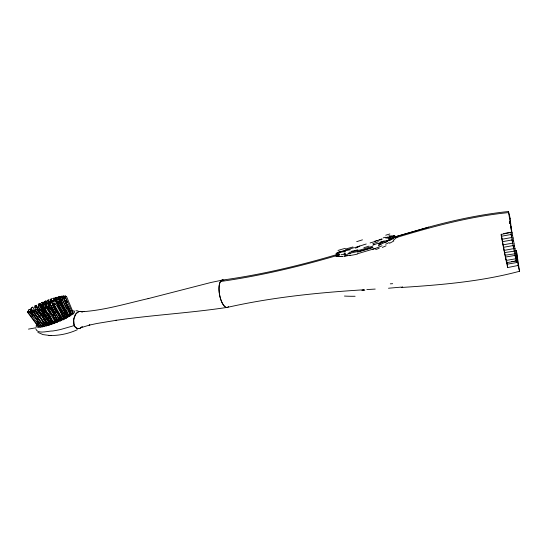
<?xml version="1.0" encoding="UTF-8"?>
<svg xmlns="http://www.w3.org/2000/svg" width="547" height="547" viewBox="0 0 547 547"><rect width="100%" height="100%" fill="white"/><g stroke="black" fill="none" stroke-linecap="round" stroke-linejoin="round"><path stroke-width="0.82" d="M65.982 317.445L57.353 302.149L57.941 301.534L58.768 301.404L67.377 316.692M506.119 259.675L505.585 257.049A19.589 0.834 79.8 0 1 505.182 255.217L504.635 252.591A19.589 0.834 79.8 0 1 504.184 250.328L503.596 247.292A19.589 0.834 79.8 0 1 503.144 244.844L512.703 243.128A19.665 0.615 79.8 0 0 513.148 245.562L513.38 247.08M503.124 244.824L502.563 241.678A19.589 0.834 79.8 0 1 502.153 239.244L501.606 236.222L511.185 234.465A19.665 0.615 79.8 0 1 510.823 232.256L503.684 233.576M30.338 310.949L31.617 310.04L30.352 310.956L33.326 315.038M69.284 316.638L61.182 301.021L62.625 300.33L70.7 315.934M506.857 262.628L516.279 261.008M61.202 301.055L62.625 300.351M516.73 262.539L507.356 264.16M504.184 250.369L513.729 248.632A19.665 0.615 79.8 0 0 514.166 250.868L514.72 253.829L505.975 255.08M35.186 310.423L36.526 309.568L35.193 310.443L45.367 324.973M67.746 317.595L59.083 302.286L57.654 303.011L66.351 318.354M57.654 302.99L59.083 302.286M46.187 307.852L44.806 308.665L46.174 307.831L55.828 322.668M514.043 243.545L514.043 243.572A19.665 0.615 79.8 0 1 514.44 245.911L514.973 248.899L514.925 248.482M67.39 316.467L59.835 299.476L61.305 298.86L61.982 300.392M59.862 299.503L61.305 298.901M48.28 324.296L38.283 309.691L38.81 309.055L39.616 308.823L49.599 323.434M512.368 241.583L512.122 239.935A19.665 0.615 79.8 0 1 511.705 237.507L502.153 239.244M43.281 308.864L41.914 309.698L43.275 308.85L53.073 323.605M63.753 317.137L56.177 300.166L57.469 299.489M56.163 301.459L54.686 302.06L56.156 301.445L63.397 317.636M52.334 300.522L52.717 300.542L52.109 300.563M52.676 301.677L54.146 301.076L52.676 301.691L53.722 304.016M49.551 305.151L48.163 302.047L50.878 300.754L54.912 309.629M49.346 303.017L50.796 302.375L49.333 303.004L50.372 305.308M49.688 304.077C53.025 302.587 48.143 304.378 50.386 305.65M50.112 302.922L49.428 301.288L50.885 300.768M73.209 312.556L66.495 296.406L65.045 297.028L65.674 298.546M511.636 232.236L510.173 218.321L508.457 211.477L511.636 232.236L501.052 234.499L502.365 241.665M50.338 313.287L46.167 304.091L47.637 303.482L50.399 309.595M65.031 296.994L66.495 296.406M70.043 314.005L69.749 314.443M45.736 307.277L45.032 305.725L46.509 305.13L49.285 311.257M43.486 325.978L33.176 311.496L31.89 312.412L42.174 326.86M46.187 304.118L47.637 303.517M45.045 305.759L46.509 305.144M45.716 306.641L44.676 304.351L43.22 304.973L48.779 317.205M63.302 319.872L54.256 304.734L54.823 304.105L55.657 303.941L64.683 319.086M43.227 304.994L44.683 304.385M44.833 311.305L41.716 304.447L42.851 303.783M42.974 310.963L40.533 305.609L42.003 305.014L45.121 311.858M52.799 322.532L42.994 307.831L41.647 308.686L50.057 321.274M49.107 325.267L39.152 310.587C41.175 309.438 36.376 306.074 39.719 305.363L44.922 316.74M37.887 310.491L36.533 311.339L37.873 310.464L47.945 325.089M41.032 316.063L37.189 307.694L38.652 307.079L40.04 310.108M37.21 307.722L38.652 307.099M39.076 312.973L36.3 306.915L34.851 307.537L35.89 309.814M34.858 307.558L36.3 306.949M27.35 311.954L28.642 311.086L27.371 312.002L38.201 326.607M35.856 328.897C37.558 334.634 48.3 330.771 52.765 330.99A58.857 18.338 -22.7 0 0 60.779 329.451L74.296 325.568C75.206 328.59 79.226 329.725 81.428 327.4M48.423 302.518L49.88 301.889L48.416 302.498L49.804 305.582M41.996 305.076L40.546 305.643M39.712 305.417L38.283 305.999M63.144 297.083L61.708 297.671M61.674 297.623L63.124 297.028L70.358 313.985M65.414 295.975L63.965 296.542M31.37 308.658L30.106 309.499L31.35 308.617L32.806 310.682M29.49 309.581L28.239 310.375L29.497 309.493M51.124 301.137L52.683 300.624M63.65 295.995L62.249 296.542M62.235 296.495C63.602 294.785 65.346 297.547 64.368 298.6L71.561 314.867M60.826 297.151L59.432 297.746M52.861 298.676L54.262 298.04L52.861 298.607M50.126 299.524L51.521 298.881M57.941 297.288L59.302 296.631L60.361 298.922M56.587 298.204L58.009 297.589L56.621 298.252M36.198 305.705L34.878 306.423L36.177 305.664M61.606 296.228L60.197 296.816M60.177 296.768L61.599 296.173M50.16 300.009L51.562 299.373L50.208 300.05M336.87 253.097L337.752 252.557A5.614 1.497 -14 0 1 338.572 252.229L354.497 247.565M42.919 302.669L44.293 302.006M34.912 306.026L36.218 305.274L37.476 307.462M40.389 303.715L39.069 304.385L40.369 303.667M34.871 305.992L36.232 305.315M54.912 298.416L53.531 299.038M42.714 302.3L41.394 302.956M53.497 298.99L54.891 298.368M41.333 302.922L42.7 302.252M44.396 301.691L45.77 301.041M44.375 301.65L45.75 301M38.201 304.385C41.059 302.894 36.902 304.412 38.953 305.841M54.242 298.067L55.336 300.282M46.639 301.226L48.027 300.583L46.673 301.274L51.445 310.997M59.302 296.7L57.893 297.226L65.661 314.368M51.527 298.942L50.16 299.558M47.309 300.515L48.69 299.879L47.343 300.563M390.175 239.955C393.081 238.8 398.462 234.998 391.57 236.516M52.649 300.672L51.979 301.076M51.165 301.069L52.061 300.577M39.049 304.385L45.681 316.925M51.186 301.048L51.856 300.645M51.363 300.918L51.828 300.631M82.221 326.607L81.77 327.085L82.016 326.832M393.84 236.325L389.608 238.95M36.875 324.515C33.169 328.891 43.131 326.908 44.806 326.21A43.808 10.851 -28 0 0 54.153 323.339L65.428 318.552L73.407 313.609A6.694 1.723 -28.2 0 0 74.371 312.556L74.426 311.086L71.753 310.655M394.934 237.124L391.529 239.251M46.365 302.771L45.298 302.915L46.618 302.19L45.052 303.065L45.702 302.86M337 252.967L337.362 252.748M81.284 327.516C78.344 330.361 74.207 327.455 73.777 324.009M336.357 253.856L336.706 253.678A3.05 0.964 -13.7 0 1 337.061 253.487L337.772 253.138M42.953 304.132L41.729 304.474M392.534 238.485L392.103 238.772M51.377 300.891L51.931 300.59M68.594 315.27L66.536 316.44M393.225 240.345L397.115 237.111L395.242 236.892M64.696 298.224L65.838 297.971L73.011 314.238M45.893 302.758C47.09 301.418 43.35 303.571 45.695 303.141M66.447 315.715L67.37 315.202A4.007 1.026 -28.3 0 0 67.684 315.01M387.584 241.35L384.883 242.683M65.913 316.768L63.746 317.821M389.99 240.051L388.767 240.653M337.396 252.728L339.058 252.051M65.38 316.269L63.705 317.075A20.424 5.135 -28.2 0 1 63.233 317.294M389.149 242.547L385.594 244.249M389.471 240.311L388.944 240.571M48.191 302.122L49.435 301.376M386.804 240.365L378.442 244.024M54.413 300.043C52.574 301.534 56.348 299.585 55.103 299.503L62.85 316.816M387.529 241.248L380.808 244.188M64.095 316.132L64.108 316.125A19.152 4.937 -28.6 0 0 63.008 316.234L62.673 316.275M63.869 316.234L63.883 316.228A17.86 4.492 -28.2 0 1 63.049 316.61L62.686 316.768M46.782 321.445L46.263 321.684L46.789 321.643M77.428 329.67C68.997 333.547 59.685 335.626 50.392 335.496M62.549 318.375L60.99 319.051M380.924 244.475L378.456 245.507M61.483 318.06L61.394 318.094A32.355 8.041 -28.1 0 1 55.11 320.48M60.457 320.063C63.739 317.828 70.734 316.795 72.3 312.515M61.496 317.274L59.514 318.074M382.045 245.801L379.016 247.032M336.678 254.724L335.318 255.743L336.904 256.358M380.794 244.194L378.784 244.994M40.034 309.766L40.505 309.732L50.44 324.412M338.121 252.994L338.887 252.707M54.563 299.982L53.647 300.112L55.11 299.517M81.701 327.475L89.845 324.966L89.134 325.171L96.675 323.53L116.306 320.282L115.629 320.385C152.558 314.99 189.918 313.014 226.814 307.448M336.925 254.628L337.793 254.328M51.794 301.171L51.247 301.137L56.43 312.658M375.516 248.365L357.246 253.815M53.955 317.786L54.748 317.506M372.938 247.606L357.519 252.153M372.5 246.253L360.446 249.945L348.952 252.413M372.787 247.21L360.63 250.916L348.542 253.521M53.921 318.614L55.001 318.251M339.277 251.976L339.967 251.75M56.067 319.325L54.844 319.728M339.728 252.42L340.46 252.181M374.353 241.384L377.225 240.434M378.941 239.873L381.827 238.923M380.869 239.88L381.601 239.648M373.163 242.02L374.182 241.699M378.209 240.413L379.215 240.092M374.688 241.535L375.693 241.213M376.705 240.892L377.71 240.571M366.251 244.01L364.001 244.721M371.133 242.663L372.657 242.177M379.714 239.935L382.203 239.148M370.114 242.984L370.627 242.827M53.326 321.075L51.671 321.581M385.464 237.76L387.891 237.029M363.543 244.858L360.487 245.801M386.025 238.246L386.476 238.102M341.437 251.873L342.19 251.647M395.857 237.713C432.663 226.499 470.058 216.4 508.464 212.598M359.96 245.959L357.259 246.759M339.749 254.717C300.652 266.3 260.878 275.804 220.468 281.5M359.817 246.123L358.77 246.423M392.691 236.4L392.609 236.482A14.885 4.991 -27.9 0 1 393.013 236.413M387.837 237.699L388.739 237.439M358.251 246.574L356.685 247.025M343.188 251.353L344.343 251.018M395.002 236.878L428.492 227.21L395.276 236.803M336.747 254.601C299.202 265.705 261.001 274.792 222.185 280.112M387.132 237.658L388.596 237.254M355.639 247.326L356.159 247.176M345.116 250.799L345.889 250.581M61.661 313.636L62.502 313.397M50.003 322.962L48.97 323.243M52.286 320.501L51.439 320.733A31.377 7.781 -28 0 1 49.962 321.096L48.683 321.363M345.595 250.102L346.128 249.952M389.806 237.145L390.155 237.049M61.517 314.566L62.72 314.258M50.386 321.937L48.464 322.415M427.925 227.34C454.311 220.058 481.175 214.376 508.416 211.511M48.314 323.414L46.857 323.762M514.508 250.772L516.402 250.505L519.534 271.264C480.957 281.63 440.978 284.912 401.259 287.49M62.016 315.38L63.124 315.147M65.49 312.665L66.002 312.556M227.436 307.359C272.269 297.233 318.128 292.618 363.94 289.78M47.835 322.552L45.661 322.935M42.926 303.845L44.013 303.175L42.557 303.804L47.418 314.484M516.402 250.505L518.084 265.466L507.657 267.579L506.543 262.581A44.068 1.839 79.8 0 1 502.365 241.658M221.952 280.18L211.039 282.464L148.087 298.641L148.743 298.471C127.157 303.38 105.721 309.964 83.547 311.633L84.306 311.605L82.118 311.558M45.278 324.091L44.04 324.289M502.577 241.665L512.129 239.935M28.471 329.116L35.849 327.783M503.596 247.292L513.148 245.562L513.25 246.287M504.635 252.591L514.207 251.169M505.585 257.049L515.089 255.394L515.602 258.061L515.404 257.193M350.401 255.203L346.627 255.791M65.421 313.684L66.344 313.54M506.119 259.586L506.112 259.551A19.589 0.834 79.8 0 0 506.378 260.399L515.842 258.765L516.259 260.94L516.136 260.379M511.657 261.528L513.223 261.254M514.795 260.987L516.361 260.721L516.696 262.416M350.265 253.603L347.393 254.034M509.537 218.417L510.173 218.321M402.674 286.901L401.867 287.018M345.225 254.027L344.07 254.177M42.112 325.684L51.951 323.25A37.688 9.367 -28.1 0 0 60.382 320.104M345.212 252.96L344.084 253.097M401.06 287.127L388.493 288.235M345.335 255.962L344.357 256.078M345.301 254.287L344.357 254.382M41.777 325.725L38.919 325.697M43.466 324.357L42.967 324.405M55.466 297.917L56.861 297.288L55.452 297.848L57.189 301.677M58.775 298.717L57.339 299.366L58.796 298.744L65.633 314.108M375.215 289.076L366.839 289.575M362.934 289.794L364.104 289.732M69.756 312.016L70.83 312.016M339.646 256.434L339.01 256.447M66.269 314.744L67.001 314.771M57.517 299.435L59.705 304.18M339.851 254.642L339.27 254.635M42.946 302.71L44.321 302.04L46.221 305.732M37.887 332.378L42.994 334.607L49.715 335.475M48.977 335.455L51.151 335.523M337.485 254.594L337.273 254.581A10.051 3.473 -15.2 0 0 337.978 254.738M65.401 295.92L63.958 296.488L64.929 298.833M337.759 253.432L337.629 253.425A2.762 0.691 -15.3 0 1 336.856 253.275M75.951 310.737L78.023 310.922M45.606 325.609L35.418 311.065L34.605 311.325L34.085 311.934L44.3 326.497M38.871 326.935L28.266 312.535L29.572 311.64L33.107 316.446M394.578 236.16L394.626 236.167A4.971 1.832 -31.1 0 1 394.804 236.222M337.396 254.505L336.255 254.082M394.681 236.174L394.729 236.181A7.09 2.591 -30.2 0 0 394.011 236.119M43.302 323.003L43.028 322.928A6.653 1.662 -28.5 0 1 42.933 322.887M34.105 311.961L35.418 311.065M60.286 321.226L50.987 306.211L52.368 305.397L61.654 320.419M29.559 311.633L28.287 312.556M70.802 314.641L63.623 298.395L62.987 298.423L62.16 299.024L66.269 308.31M46.598 306.614L45.237 307.441L46.591 306.6L56.204 321.404M60.813 297.096L59.404 297.664L66.502 313.828M394.866 236.215L394.907 236.229A3.59 1.21 -27.2 0 1 395.05 236.345L395.071 236.304M58.447 320.891L49.045 305.978L50.406 305.137L59.801 320.07M32.505 310.942L33.791 310.026L32.471 310.901L42.823 325.349M41.62 326.135L31.186 311.715L30.345 312.016L29.873 312.611L40.328 327.031M57.346 322.443L47.828 307.51L49.203 306.682L58.7 321.615M43.179 303.852L42.57 303.817M39.172 310.614L40.512 309.766M53.107 304.276L54.461 303.448L53.066 304.235L62.18 319.311M50.386 305.123L49.052 305.992M64.396 298.628L65.845 297.985M49.189 306.669L47.842 307.523M39.952 305.021L41.374 304.378L39.931 305L45.463 317.116M31.856 312.392L33.182 311.51M52.375 305.417L51.015 306.238M41.647 308.686L43.001 307.845M62.167 299.045L63.63 298.416M56.191 300.194L57.647 299.571M57.367 302.17L58.768 301.404M29.873 312.611L31.193 311.742M38.283 309.691L39.63 308.836M44.813 308.679L54.488 323.516M36.628 321.239L39.152 324.665M34.331 316.405L35.842 318.463M36.847 319.831L38.858 322.566M54.256 304.734L55.664 303.961M37.107 316.85L38.064 318.217M36.533 311.339L46.611 325.95M41.914 309.698L51.733 324.453M32.779 307.188L36.697 313.609M44.013 310.163L42.263 306.32L40.929 306.751L46.044 318.436M40.806 306.97L42.276 306.354M36.205 305.67L37.442 307.858M42.81 317.322L44.054 319.503M42.803 316.904L44.034 319.086M42.905 313.185L44.881 316.857M47.739 308.713L48.498 310.197M57.832 305.554L59.609 309.328M61.394 313.096L62.105 314.6M54.919 298.382L62.72 315.058M57.893 303.188L59.999 307.735M42.55 320.542L43.596 322.812M37.285 312.836L39.377 317.383M43.48 317.363L45.914 322.682M42.133 314.675L45.969 323.045M43.828 322.156L44.875 324.439M48.594 319.482L49.633 321.766M47.5 317.807L49.586 322.395M43.671 312.487L45.757 317.062M61.743 301.965L62.433 303.482M49.531 315.051L52.307 321.164M48.519 313.417L52.703 322.634M53.148 311.455L54.878 315.291M53.517 312.576L56.293 318.744M50.844 307.879L54.297 315.537M50.926 308.207L52.307 311.264M52.478 314.197L55.254 320.323M54.755 306.327L60.286 318.641M52.17 307.455L52.861 308.973M63.479 312.652L65.196 316.508M66.098 309.657L68.491 315.065M68.348 306.648L70.686 312.016M65.585 300.371L66.563 302.676M67.219 304.214L70.809 312.679M66.31 300.077L67.274 302.382M519.534 271.264L518.084 265.466M74.296 325.568L73.53 320.248L75.219 314.826L76.785 312.822L78.652 311.612L80.594 311.352L82.337 312.05L80.717 311.373L78.973 311.503L75.924 313.773L73.859 318.251L73.729 323.769M501.654 236.215L501.606 236.195A19.589 0.834 79.8 0 1 501.326 234.15M514.44 245.911L514.563 246.437M514.939 248.837L514.939 248.837A19.665 0.615 79.8 0 1 515.295 250.97L515.766 253.61M510.748 226.287L511.055 227.853M512.614 242.834L512.341 241.425M516.32 257.616L516.265 257.35A19.665 0.615 79.8 0 1 516.43 258.649L516.648 259.825M512.601 242.765L512.484 242.212M510.775 226.417L510.741 226.581A19.665 0.615 79.8 0 0 510.618 226.048M513.599 248.201L513.722 248.707L513.359 246.929M512.635 235.709L512.539 235.292L513.059 238.212A19.665 0.615 79.8 0 1 513.489 240.543M515.718 253.254L515.759 253.555A19.665 0.615 79.8 0 1 515.971 255.333L516.026 255.593M511.575 236.933L511.677 237.391L511.288 235.408M513.64 241.152L514.023 243.367M516.648 260.331L516.573 259.948A19.665 0.615 79.8 0 1 516.628 260.645M513.578 248.112L513.503 247.716M511.732 231.025L511.589 230.369L512.088 233.111A19.665 0.615 79.8 0 1 512.505 235.272L512.505 235.272M509.531 223.101L509.585 223.381A19.665 0.615 79.8 0 1 509.551 222.786L509.531 222.677M516.696 262.122L516.744 262.471L516.539 261.138A19.665 0.615 79.8 0 0 516.607 261.11L516.724 261.705M516.546 261.719L516.464 261.275M507.336 263.093L507.267 262.717M515.383 257.111L515.301 256.652M509.537 222.15L509.592 222.458A19.665 0.615 79.8 0 1 509.688 222.547L509.537 221.651L509.688 222.547M516.648 261.336L516.607 261.569M516.183 256.434L516.395 257.76L516.259 256.864M507.165 262.745L507.363 264.126L506.96 262.334A19.589 0.834 79.8 0 1 506.734 261.678L506.748 261.746M515.199 256.092L515.13 255.668M511.315 235.538L511.199 234.848M515.876 258.984L515.842 258.765A19.665 0.615 79.8 0 1 515.541 257.466L515.575 257.705M516.361 260.721A19.665 0.615 79.8 0 1 516.163 260.057L516.293 260.933L516.238 260.529M511.978 232.393L512.088 233.111M511.267 235.265L511.219 234.984M512.231 240.789L512.122 240.024M506.378 260.399L506.83 262.314M511.185 228.667L511.185 228.667A19.665 0.615 79.8 0 1 511.561 230.492L511.561 230.492M515.117 255.572L515.089 255.394A19.665 0.615 79.8 0 1 514.706 253.548M512.997 237.713L513.059 238.212M507.24 262.649L507.657 267.579M228.564 306.58A13.88 5.251 79.8 0 1 219.559 294.696A13.88 5.251 79.8 0 1 223.839 280.399M225.2 306.867A13.88 5.251 79.8 0 1 219.046 290.409A13.88 5.251 79.8 0 1 223.73 280.344M339.461 256.064A14.769 4.861 -14.8 0 1 337.451 256.051M345.663 254.013A37.312 14.208 -18 0 1 341.314 254.499M346.723 255.579A62.433 31.234 -23.5 0 1 345.458 255.75M357.841 249.822A95.896 54.782 -27.3 0 1 351.372 251.285M379.194 248.263A95.178 57.175 -29.2 0 1 375.618 249.61M386.045 245.815A67.965 36.273 -27.7 0 1 382.326 247.422M393.861 240.926A26.488 11.473 -26.7 0 1 389.471 243.299M336.795 254.006A2.742 0.903 -9.8 0 1 337.362 253.158M345.519 251.47A20.225 4.814 -13.2 0 1 340.036 252.071M350.388 249.74A59.992 23.562 -20.6 0 1 346.901 250.341M378.88 247.059A87.267 49.941 -28.1 0 1 372.569 249.357M388.732 240.003A33.237 12.02 -25.6 0 1 387.044 240.837M389.662 239.005A24.417 7.945 -25.6 0 1 388.808 239.449M393.71 235.86A1.689 0.492 -25.3 0 1 393.874 235.88M391.625 236.167A7.836 2.345 -27 0 1 393.594 235.873M390.695 236.229A18.68 5.6 -27.2 0 1 391.72 235.996M389.382 236.55A27.644 7.931 -26.6 0 1 390.394 236.283M388.787 235.989A36.772 10.584 -26.6 0 1 390.093 235.641M385.738 235.21A69.907 13.948 -23.4 0 1 389.867 233.979M383.215 237.863A99.711 3.323 -19 0 1 385.197 237.213M362.463 239.825A118.125 11.986 -16.5 0 1 356.692 241.665M358.059 247.271A89.523 16.909 -14.6 0 1 355.174 248.112M339.673 254.075A5.196 1.484 11.4 0 1 338.497 253.658M337.991 250.471A27.753 6.359 -14.6 0 1 345.266 248.352M352.945 246.977A69.387 3.33 -15.4 0 1 345.738 248.994M374.1 244.523A117.94 26.051 -14 0 1 373.539 244.7M369.034 246.129A117.94 26.051 -14 0 1 363.892 247.702M378.729 243.36A70.358 12.902 -21.6 0 1 382.893 242.027M387.7 238.567A30.147 9.08 -25.4 0 1 390.49 237.795M391.324 239.039A20.608 5.668 -26.4 0 1 389.813 239.846M336.398 254.013A2.25 0.67 -16.3 0 1 337.13 253.5M379.912 242.28A72.854 12.246 -21.9 0 1 381.553 241.74M390.23 236.96A28.697 9.313 -27.3 0 1 390.934 236.783M392.295 236.366A19.432 6.81 -28.7 0 1 392.63 236.297M393.402 235.962A11.084 4.253 -31.2 0 1 394.216 235.907M395.235 236.742A2.065 0.67 -19.7 0 1 395.187 236.851A2.311 0.738 -20.6 0 1 395.03 237.083M390.155 239.935A25.545 7.46 -25.2 0 1 389.45 240.283M378.353 241.624A92.422 46.098 -26.8 0 1 372.746 243.75M347.359 255.688A62.707 28.266 -22.7 0 1 343.872 256.14M342.148 256.269A28.259 10.359 -19.3 0 1 336.528 256.386M338.743 254.697A12.28 3.323 -15.1 0 1 337.335 254.676M337.506 254.437A3.501 0.957 -15.4 0 1 336.501 254.334M335.913 253.76A4.472 0.745 -11 0 1 336.405 253.535M388.985 238.082A28.177 3.46 -22.6 0 1 389.45 237.924M389.949 237.89A20.533 2.072 -21.6 0 1 390.237 237.795M392.472 236.564A15.364 2.687 -25.2 0 1 392.773 236.475M390.237 237.863A11.877 0.916 -19.8 0 1 390.797 237.685M392.89 236.68A7.275 0.903 -22.3 0 1 393.43 236.523M393.225 236.673A4.417 0.499 -20.5 0 1 393.758 236.523M395.043 236.119A1.819 0.356 -42.9 0 1 394.941 236.318M394.243 236.571A2.961 0.656 -40.2 0 1 393.608 237.213M393.861 237.207A6.106 2.379 -29.6 0 1 393.149 237.774M393.095 237.74A9.682 4.096 -28.3 0 1 392.281 238.314M391.884 238.601A17.695 7.897 -27.7 0 1 390.524 239.442M390.421 239.312A26.769 12.191 -27.6 0 1 388.575 240.345M384.254 240.796A62.987 31.863 -27.9 0 1 380.527 242.499M378.052 243.176A90.686 53.203 -29.3 0 1 372.767 245.234M357.232 254.143A88.566 56.088 -29.8 0 1 349.772 255.531M347.113 254.67A58.208 30.215 -24.1 0 1 345.013 254.909M342.996 256.427A33.326 15.877 -21.9 0 1 338.196 256.447M338.791 255.011A15.275 5.696 -16.8 0 1 337.718 254.929M355.099 296.262A66.693 19.583 -9.4 0 1 344.446 296.057M364.822 290.238A89.886 6.831 -4.6 0 1 361.895 290.395M392.664 283.688A96.033 0.93 -3.5 0 1 390.305 283.831M67.199 314.798A8.267 2.126 -28.4 0 1 67.534 314.901M65.955 314.751A21.914 5.648 -28.7 0 1 66.276 314.737M42.919 322.668A9.292 2.345 -28.6 0 1 44.02 322.06M60.888 319.106A36.075 8.957 -28 0 1 50.044 322.915M32.779 307.216L31.473 307.975L32.752 307.182M513.503 240.571L513.606 240.981L513.51 240.591M387.413 241.001A35.35 11.466 -25.2 0 0 388.616 240.427A35.206 15.972 -27.6 0 1 387.42 241.015"/></g></svg>
